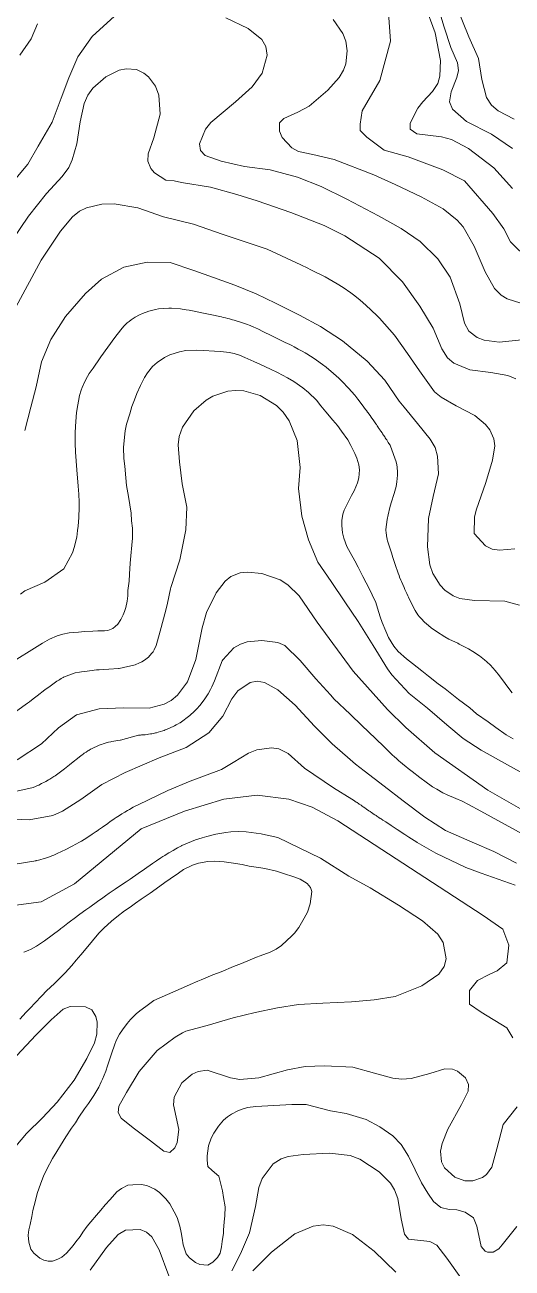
# Model space of a CAD drawing. Header units: metres. Extents: x 548946 to 557077, y 1838800 to 1845419.
# Drawn here: x 554197 to 554460, y 1839144 to 1839816 of the extents above; entities that cross this region are included whole.
import ezdxf

# ---------------------------------------------------------------- set-up
doc = ezdxf.new("R2010")
doc.units = ezdxf.units.M
doc.header["$LTSCALE"] = 28
doc.layers.add('1', color=7, linetype='Continuous', lineweight=13)
doc.layers.add('2', color=7, linetype='Continuous', lineweight=13)

msp = doc.modelspace()

# ---------------------------------------------------------------- linework, layer by layer
at = {"layer": '1'}
for points in [[(554412.73, 1839826.73), (554418.25, 1839811.53), (554421.17, 1839796.61), (554420.83, 1839788.05), (554419.69, 1839784.2), (554416.86, 1839779.78), (554411.73, 1839774.19), (554409.05, 1839770.92), (554404.88, 1839762.79), (554404.91, 1839759.47), (554408.5, 1839756.95), (554421.73, 1839755.37), (554427.25, 1839753.92), (554436.39, 1839749.01), (554450.07, 1839738.56)], [(554419.79, 1839826), (554423.19, 1839814.55), (554426.8, 1839803.7), (554430.33, 1839795.41), (554430.89, 1839791.19), (554430.08, 1839787.37), (554426.94, 1839779.74), (554426.06, 1839774.28), (554427.73, 1839770.23), (554435.21, 1839763.61), (554448.77, 1839756.84), (554460.17, 1839748.98)], [(554363.2, 1839818.71), (554368.36, 1839811.23), (554370.03, 1839807.07), (554370.84, 1839801.83), (554369.99, 1839794.74), (554368.77, 1839791.41), (554366.43, 1839787.43), (554360.29, 1839780.51), (554350.28, 1839771.96), (554344.08, 1839768.61), (554336.55, 1839765.24), (554334.27, 1839762.85), (554334.19, 1839758.39), (554335.68, 1839755.06), (554340.83, 1839749.35), (554344.47, 1839747.43), (554352.15, 1839745.72), (554363.84, 1839743.02), (554385.25, 1839734.84), (554396.66, 1839729.54), (554410.79, 1839722.84), (554422.6, 1839716.45), (554430.26, 1839710.34), (554433.5, 1839706.68), (554439.49, 1839696.23), (554445.29, 1839682.35), (554450.39, 1839673.32), (554453.94, 1839669.77), (554457.21, 1839667.81), (554464.66, 1839665.54)], [(554393.1, 1839822.42), (554394.27, 1839807.08), (554388.39, 1839785.85), (554378.98, 1839769.34), (554377.8, 1839762.26), (554377.8, 1839758.72), (554381.33, 1839755.18), (554390.74, 1839748.11), (554403.68, 1839744.57), (554422.5, 1839737.49), (554434.26, 1839731.59), (554449.55, 1839713.9), (554455.43, 1839705.64), (554458.96, 1839698.57), (554463.67, 1839693.85), (554469.55, 1839690.31), (554476.61, 1839686.77), (554490.72, 1839683.23), (554504.84, 1839682.05), (554515.42, 1839678.51), (554520.13, 1839674.98), (554522.48, 1839671.44)], [(554193.84, 1839799.45), (554200.12, 1839808.23), (554203.39, 1839816.44)], [(554189.24, 1839698.54), (554198.61, 1839712.42), (554208.35, 1839724.8), (554216.81, 1839733.87), (554220.35, 1839738.85), (554222.28, 1839742.9), (554224.75, 1839751.63), (554226.58, 1839763.5), (554228.74, 1839773.37), (554230.69, 1839777.91), (554233.28, 1839781.67), (554240.42, 1839787.82), (554247.63, 1839791.28), (554251.41, 1839792.13), (554256.93, 1839791.77), (554260.99, 1839789.83), (554263.4, 1839787.85), (554267.18, 1839782.79), (554269.05, 1839777.91), (554269.7, 1839767.68), (554266.28, 1839754.77), (554263.34, 1839746.19), (554263.11, 1839742.18), (554264.65, 1839738.29), (554266.67, 1839735.96), (554272.79, 1839731.85), (554277.39, 1839731.5), (554281.32, 1839730.65), (554296.99, 1839728.11), (554311.08, 1839724.25), (554322.15, 1839720.77), (554340.37, 1839714.37), (554358.37, 1839707.38), (554369.53, 1839701.77), (554388.09, 1839689.72), (554400.74, 1839677.01), (554410.01, 1839663.93), (554417.31, 1839651.92), (554421.87, 1839640.79), (554425.05, 1839635.97), (554428.49, 1839633.06), (554437.02, 1839629.45), (554448.43, 1839628), (554457.63, 1839626.4), (554461.9, 1839624.65)], [(554450.07, 1839738.56), (554460.13, 1839727.42)], [(554461.47, 1839532.66), (554453.06, 1839531.93), (554449.14, 1839532.58), (554445.5, 1839534.37), (554439.47, 1839541.1), (554439.57, 1839549.83), (554440.51, 1839553.56), (554445.74, 1839568.53), (554449.37, 1839580.71), (554450.5, 1839588.42), (554450.1, 1839592.14), (554447.89, 1839597), (554445.56, 1839599.89), (554439.71, 1839604.69), (554429.68, 1839610.04), (554421.56, 1839614.69), (554417.99, 1839617.63), (554409.85, 1839628.9), (554403.41, 1839638.32), (554396.34, 1839648.09), (554388.18, 1839657.32), (554387.03, 1839658.55), (554386.76, 1839658.82), (554380.91, 1839664.43), (554377.86, 1839667.1), (554374.87, 1839669.49), (554372.82, 1839671), (554368.6, 1839673.88), (554365.4, 1839675.88), (554358.83, 1839679.61), (554351.93, 1839683.17), (554348.42, 1839684.84), (554346.8, 1839685.61), (554345.74, 1839686.11), (554327.53, 1839694.59), (554303.17, 1839702.84), (554287.8, 1839708.09), (554271.52, 1839712.05), (554257.59, 1839717), (554244.83, 1839719.13), (554238.29, 1839718.89), (554229.93, 1839717), (554226.16, 1839715.16), (554222.32, 1839712.15), (554215.92, 1839704.45), (554205.53, 1839688.79), (554176.62, 1839635.5)], [(554287.85, 1839683.17), (554275.22, 1839687.39), (554262.75, 1839687.61), (554250.14, 1839684.91), (554238.03, 1839678.43), (554229.44, 1839670.66), (554218.64, 1839658.24), (554210.74, 1839645.86), (554205.71, 1839633.7), (554202.7, 1839620.27), (554199.8, 1839609.28), (554196.6, 1839596.67)], [(554463.85, 1839502.26), (554456.02, 1839504.53), (554439.53, 1839504.78), (554431.75, 1839505.95), (554428.11, 1839507.36), (554423.57, 1839510.45), (554420.97, 1839513.12), (554417.05, 1839519.42), (554415.46, 1839524.1), (554414.15, 1839533.89), (554414.71, 1839549.11), (554417.23, 1839561.08), (554420.1, 1839573.28), (554419.68, 1839582.86), (554418.26, 1839587.4), (554415.67, 1839592.06), (554408.87, 1839600.49), (554401.54, 1839609.23), (554398.84, 1839612.58), (554391.14, 1839623.81), (554381.68, 1839634.09), (554368.3, 1839645.15), (554356.31, 1839652.91), (554345.06, 1839659.06), (554332, 1839665.48), (554321.53, 1839670.5), (554310.15, 1839675.24), (554298.65, 1839679.4), (554287.85, 1839683.17)], [(554225.54, 1839612.51), (554226.2, 1839615.55), (554227.05, 1839618.52), (554227.56, 1839619.97), (554229.15, 1839623.58), (554230.43, 1839625.89), (554231.37, 1839627.4), (554233.46, 1839630.35), (554237.25, 1839635.88), (554237.67, 1839636.46), (554245.31, 1839646.97), (554248.47, 1839651.07), (554250.16, 1839653), (554251.98, 1839654.8), (554252.95, 1839655.64), (554254.01, 1839656.46), (554256.24, 1839657.93), (554258.61, 1839659.2), (554260.25, 1839659.93), (554263.61, 1839661.14), (554267.14, 1839662.04), (554268.92, 1839662.35), (554271.65, 1839662.66), (554274.44, 1839662.76), (554275.86, 1839662.74), (554280.74, 1839662.42), (554281.59, 1839662.29), (554282.88, 1839662.08), (554283.74, 1839661.93), (554285.46, 1839661.61), (554288.03, 1839661.11), (554293.15, 1839660.05), (554298.48, 1839658.96), (554301.13, 1839658.4), (554302.9, 1839658), (554303.78, 1839657.79), (554305.1, 1839657.47), (554306.36, 1839657.15), (554307.21, 1839656.92), (554308.89, 1839656.45), (554309.73, 1839656.21), (554311.4, 1839655.71), (554313.07, 1839655.18), (554314.18, 1839654.82), (554316.39, 1839654.08), (554318.33, 1839653.33), (554319.1, 1839653.01), (554320.35, 1839652.47), (554321.18, 1839652.11), (554322.82, 1839651.35), (554325.27, 1839650.18), (554330.15, 1839647.79), (554337.36, 1839644.3), (554339.75, 1839643.11), (554340.93, 1839642.51), (554342.06, 1839641.91), (554344.31, 1839640.7), (554346.54, 1839639.45), (554348.01, 1839638.6), (554349, 1839638.03), (554350.95, 1839636.87), (554353.48, 1839635.22), (554354.3, 1839634.66), (554357.43, 1839632.4), (554359.48, 1839630.82)], [(554359.48, 1839630.82), (554363.43, 1839627.5), (554366.22, 1839624.94), (554368.03, 1839623.18), (554371.52, 1839619.54), (554374.92, 1839615.67), (554376.55, 1839613.68), (554378.93, 1839610.62), (554380.75, 1839608.1), (554381.22, 1839607.45), (554381.8, 1839606.64), (554382.09, 1839606.23), (554382.53, 1839605.63), (554383.18, 1839604.71), (554383.83, 1839603.8), (554384.15, 1839603.34), (554384.79, 1839602.42), (554385.11, 1839601.96), (554385.6, 1839601.28), (554386.23, 1839600.35), (554386.55, 1839599.89), (554387.03, 1839599.2), (554387.74, 1839598.16), (554387.98, 1839597.8), (554388.31, 1839597.31), (554388.48, 1839597.07), (554388.97, 1839596.34), (554389.61, 1839595.37), (554389.94, 1839594.88), (554390.42, 1839594.15), (554391.06, 1839593.18), (554391.38, 1839592.69), (554391.7, 1839592.2), (554392.13, 1839591.55), (554392.34, 1839591.22), (554392.97, 1839590.24), (554393.39, 1839589.58), (554393.95, 1839588.71), (554394.23, 1839588.27), (554397.32, 1839579.67), (554397.58, 1839578.15), (554397.75, 1839576.85), (554397.92, 1839574.23), (554397.92, 1839572.48), (554397.65, 1839568.97), (554397.22, 1839566.38), (554396.23, 1839562.56), (554394.64, 1839557.55), (554393.89, 1839555.03), (554392.97, 1839551.14), (554392.49, 1839548.51), (554391.72, 1839543.21), (554391.75, 1839542.64), (554391.83, 1839541.6), (554391.87, 1839541.18), (554391.98, 1839540.34), (554392.12, 1839539.51), (554392.22, 1839538.95), (554392.46, 1839537.85), (554392.66, 1839537.02), (554392.8, 1839536.47), (554393.11, 1839535.38), (554393.6, 1839533.75), (554393.95, 1839532.67), (554394.66, 1839530.5)], [(554369.5, 1839504.09), (554362.09, 1839515.11), (554354.95, 1839525.53), (554349.83, 1839537.51), (554346.24, 1839550.29), (554344.58, 1839565.33), (554345.47, 1839576.69), (554343.8, 1839591.23), (554339.42, 1839601.85), (554336.13, 1839606.52), (554332.53, 1839610.14), (554323.85, 1839615.6), (554315.02, 1839618.11), (554310.45, 1839618.35), (554306.24, 1839617.89), (554298.25, 1839615.18), (554294.54, 1839612.99), (554287.99, 1839607.28), (554281.74, 1839598.38), (554280.01, 1839593.37), (554279.51, 1839588.9), (554280.11, 1839579.71), (554281.7, 1839567.77), (554284.14, 1839555.28), (554283.58, 1839543.03), (554280.32, 1839526.77), (554275.43, 1839511.88), (554275.25, 1839511.03), (554273.66, 1839503.4), (554272.78, 1839499.62), (554269.69, 1839488.27), (554268.37, 1839483.07), (554267.56, 1839480.56), (554266.52, 1839478.22), (554265.88, 1839477.13), (554265.14, 1839476.1), (554263.4, 1839474.23), (554261.32, 1839472.6), (554259.77, 1839471.64), (554258.66, 1839471.06), (554256.3, 1839469.99), (554247.51, 1839468.01), (554247.3, 1839468), (554242.02, 1839467.73), (554239.38, 1839467.57), (554236.75, 1839467.37), (554235.43, 1839467.26), (554234.13, 1839467.13), (554233.27, 1839467.04), (554231.54, 1839466.84), (554228.95, 1839466.5), (554227.22, 1839466.26), (554226.07, 1839466.08), (554223.78, 1839465.71), (554217.52, 1839463.35), (554217.36, 1839463.26), (554216.21, 1839462.59), (554215.46, 1839462.12), (554214.96, 1839461.81), (554213.96, 1839461.16), (554213.23, 1839460.66), (554211.77, 1839459.65), (554210.33, 1839458.6), (554207.48, 1839456.48), (554203.27, 1839453.31), (554201.19, 1839451.71), (554199.12, 1839450.08), (554198.09, 1839449.25), (554192.3, 1839445.27)], [(554194.36, 1839508.2), (554196.65, 1839510.03), (554207.48, 1839514.67), (554217.68, 1839521.86), (554222.29, 1839530.61), (554223.4, 1839533.9), (554223.87, 1839535.61), (554224.63, 1839539.06), (554225.16, 1839542.57), (554225.42, 1839544.93), (554225.75, 1839549.66), (554225.91, 1839555.25), (554225.9, 1839558.03), (554225.78, 1839562.21), (554225.52, 1839566.59), (554224.76, 1839575.34), (554223.94, 1839584.94), (554223.73, 1839589.74), (554223.76, 1839595.27), (554223.94, 1839598.95), (554224.62, 1839606.33), (554225.18, 1839610.46), (554225.54, 1839612.51)], [(554394.66, 1839530.5), (554395.47, 1839528.04), (554396.54, 1839524.76), (554397.09, 1839523.13), (554397.93, 1839520.7), (554398.37, 1839519.49), (554398.83, 1839518.26), (554399.15, 1839517.45), (554399.8, 1839515.82), (554400.13, 1839515.01), (554400.81, 1839513.39), (554401.5, 1839511.78), (554401.98, 1839510.71), (554402.95, 1839508.58), (554403.54, 1839507.31), (554403.9, 1839506.52), (554406.25, 1839501.67), (554407.57, 1839499.33), (554409.04, 1839497.1), (554409.85, 1839496.04), (554410.72, 1839495), (554412.62, 1839493.04), (554414.67, 1839491.23), (554416.11, 1839490.1), (554419.08, 1839487.97), (554423.5, 1839485.18), (554425.78, 1839483.92), (554429.34, 1839482.21), (554430.6, 1839481.67), (554431.38, 1839481.3), (554436.34, 1839478.69), (554438.74, 1839477.24), (554442.22, 1839474.87), (554444.95, 1839472.75), (554446.27, 1839471.62), (554448.16, 1839469.86), (554450.81, 1839467.02), (554453.15, 1839464.07), (554456.1, 1839459.99), (554457.58, 1839457.95), (554460, 1839454.85)], [(554192.45, 1839418.76), (554205.62, 1839427.42), (554214.88, 1839436.02), (554224.5, 1839442.97), (554236.87, 1839446.21), (554250, 1839446.81), (554263.78, 1839446.55), (554271.97, 1839448.78), (554275.69, 1839450.85), (554279.18, 1839453.72), (554284.6, 1839460.94), (554289.02, 1839472.99), (554292.36, 1839490.05), (554294.69, 1839498.31), (554299.98, 1839508.89), (554304.87, 1839515.29), (554307.92, 1839517.7), (554313.06, 1839519.67), (554316.85, 1839520.13), (554324.67, 1839519.46), (554334.51, 1839516.01), (554338.78, 1839513.29), (554344.82, 1839507.41), (554354.65, 1839493.02), (554374.04, 1839466.58), (554392.5, 1839445.92), (554402.41, 1839436.18), (554418.13, 1839422.5), (554446.73, 1839402.34), (554467.04, 1839390.76)], [(554469.06, 1839409.47), (554455.82, 1839416.87), (554443.27, 1839423.94), (554433.51, 1839430.19), (554424.56, 1839437.54), (554414.23, 1839446.67), (554404.34, 1839454.59), (554394.85, 1839464.61), (554392.58, 1839467.95), (554384.79, 1839480.41), (554376.73, 1839493.48), (554369.5, 1839504.09)], [(554469.22, 1839376.57), (554454.1, 1839384.91), (554443.01, 1839390.93), (554436.34, 1839394.6), (554432.93, 1839396.3), (554429.46, 1839397.84), (554424.82, 1839399.85), (554422.54, 1839400.94), (554419.17, 1839402.81), (554416.98, 1839404.17), (554412.74, 1839407.13), (554410.84, 1839408.56), (554410.12, 1839409.11), (554405.9, 1839412.33), (554403.81, 1839413.96), (554402.43, 1839415.07), (554401.74, 1839415.62), (554400.72, 1839416.47), (554399.55, 1839417.48), (554398.78, 1839418.15), (554397.24, 1839419.53), (554396.49, 1839420.23), (554394.98, 1839421.63), (554393.49, 1839423.05), (554390.52, 1839425.92), (554382.14, 1839434.03), (554378.92, 1839437.14), (554372.45, 1839443.33), (554363.67, 1839451.74), (554361.95, 1839453.59), (554361.77, 1839453.78), (554353.94, 1839462.57), (554345.47, 1839472.38), (554337.15, 1839480.44), (554333.31, 1839482.1), (554324.7, 1839483.22), (554316.75, 1839482.44), (554313.09, 1839481.23), (554309.53, 1839479.16), (554303.54, 1839472.75), (554303.31, 1839472.2), (554299.18, 1839461.38), (554297.75, 1839458.23), (554296.97, 1839456.69), (554295.7, 1839454.43), (554293.6, 1839451.17)], [(554326.11, 1839460.57), (554322.24, 1839461.22), (554318.41, 1839460.51), (554311.67, 1839456.04), (554308.48, 1839451.75), (554303.55, 1839442.32), (554296.12, 1839433.27), (554283.71, 1839425.35), (554269.26, 1839419.74), (554250.84, 1839411.91), (554238.27, 1839405.47), (554226.82, 1839397.28), (554216.97, 1839391.03), (554211.67, 1839388.69), (554198.93, 1839386.26), (554186.89, 1839386.81)], [(554462.2, 1839362.85), (554449.98, 1839369.27), (554438.4, 1839374.17), (554423.95, 1839380.54), (554412.68, 1839387.72), (554401.04, 1839396.54), (554390.71, 1839404.48), (554379.98, 1839412.75), (554375.36, 1839416.45), (554372.38, 1839418.84), (554362.73, 1839427.41), (554353.17, 1839436.93), (554342.75, 1839448.32), (554333.33, 1839456.55), (554326.11, 1839460.57)], [(554293.6, 1839451.17), (554291.25, 1839448.13), (554289.55, 1839446.21), (554288.35, 1839444.97), (554285.81, 1839442.6), (554280.58, 1839438.79), (554280.41, 1839438.69), (554279.09, 1839437.94), (554278.43, 1839437.58), (554277.42, 1839437.05), (554276.4, 1839436.54), (554275.89, 1839436.29), (554274.85, 1839435.82), (554274.33, 1839435.59), (554273.55, 1839435.26), (554272.49, 1839434.84), (554271.96, 1839434.64), (554271.16, 1839434.36), (554269.95, 1839433.96), (554268.67, 1839433.59), (554267.81, 1839433.36), (554267.23, 1839433.22), (554266.07, 1839432.96), (554265.2, 1839432.79), (554264.61, 1839432.69), (554263.43, 1839432.51), (554262.84, 1839432.43), (554261.65, 1839432.29), (554260.44, 1839432.19), (554259.64, 1839432.14), (554259.1, 1839432.11), (554258.01, 1839432.07), (554248.27, 1839429.39), (554248.07, 1839429.36), (554246.57, 1839429.12), (554245.82, 1839428.99), (554244.69, 1839428.79), (554243.57, 1839428.56), (554243.01, 1839428.44), (554241.89, 1839428.19), (554241.34, 1839428.05), (554240.51, 1839427.83), (554239.41, 1839427.52), (554238.87, 1839427.35), (554238.06, 1839427.08), (554237.26, 1839426.8), (554236.86, 1839426.65), (554236.46, 1839426.49), (554235.68, 1839426.17), (554234.9, 1839425.82), (554234.38, 1839425.58), (554233.37, 1839425.08), (554232.61, 1839424.68), (554232.11, 1839424.4), (554231.13, 1839423.82), (554230.64, 1839423.52), (554229.67, 1839422.89), (554228.72, 1839422.24), (554228.09, 1839421.78), (554227.67, 1839421.47), (554226.84, 1839420.84), (554220.94, 1839416.17), (554220.77, 1839416.03), (554218.94, 1839414.54), (554218.02, 1839413.81), (554216.62, 1839412.73), (554215.2, 1839411.67), (554214.48, 1839411.15), (554213.04, 1839410.14), (554212.3, 1839409.65), (554211.19, 1839408.93), (554210.12, 1839408.27), (554209.39, 1839407.84), (554207.93, 1839407.02), (554207.19, 1839406.62), (554205.69, 1839405.84), (554204.17, 1839405.11), (554203.14, 1839404.63), (554202.46, 1839404.33), (554201.07, 1839403.73), (554192.38, 1839401.87)], [(554441.15, 1839299.45), (554447.52, 1839302.65), (554451.77, 1839304.78), (554457.08, 1839309.04), (554458.15, 1839318.62), (554454.96, 1839327.15), (554444.34, 1839334.6), (554365.74, 1839385.73), (554351.93, 1839393.18), (554339.19, 1839397.44), (554322.19, 1839399.57), (554304.14, 1839397.44), (554282.89, 1839391.05), (554259.53, 1839381.47), (554223.41, 1839351.64), (554205.36, 1839342.06), (554190.49, 1839339.93)], [(554196.14, 1839314.76), (554198.48, 1839315.67), (554200, 1839316.38), (554202.95, 1839318.01), (554207.22, 1839320.84), (554215.44, 1839327.04), (554216.11, 1839327.54), (554217.16, 1839328.35), (554219.88, 1839330.44), (554221.24, 1839331.48), (554223.29, 1839333.03), (554226.39, 1839335.33), (554229.56, 1839337.64), (554231.68, 1839339.17), (554235.93, 1839342.22), (554238.73, 1839344.22), (554240.14, 1839345.21), (554242.26, 1839346.69), (554244.4, 1839348.13), (554245.48, 1839348.84), (554246.19, 1839349.3), (554251.29, 1839352.74), (554253.5, 1839354.29), (554257.93, 1839357.38), (554261.25, 1839359.69), (554265.61, 1839362.73), (554267.8, 1839364.23), (554270.02, 1839365.7), (554271.14, 1839366.42), (554272.23, 1839367.11), (554272.97, 1839367.56), (554274.44, 1839368.46), (554275.19, 1839368.89), (554276.68, 1839369.76), (554278.18, 1839370.6), (554279.19, 1839371.15), (554281.22, 1839372.23), (554281.45, 1839372.35), (554288.91, 1839375.4), (554292.52, 1839376.65), (554294.95, 1839377.37), (554299.87, 1839378.57), (554305.23, 1839379.49), (554307.93, 1839379.78), (554312, 1839379.95), (554316.13, 1839379.77), (554318.87, 1839379.49), (554324.33, 1839378.65), (554325.1, 1839378.51), (554333.25, 1839376.77), (554356.29, 1839365.51), (554371.72, 1839355.94), (554383.2, 1839349.52), (554398.54, 1839340.15), (554411.52, 1839331.64), (554419.84, 1839324.55), (554422.74, 1839319.99), (554424.2, 1839311.25), (554423.18, 1839307.07), (554420.25, 1839302.82), (554411.15, 1839296.66), (554396.77, 1839290.92), (554385.42, 1839289.1), (554373.11, 1839287.95), (554357.63, 1839287.16), (554344.53, 1839286.49), (554333.1, 1839284.74), (554321.04, 1839282.21), (554309.24, 1839279.36), (554295.19, 1839275.14), (554283.56, 1839272.03), (554281.75, 1839271.19), (554277.84, 1839268.86), (554268.08, 1839261.58), (554258.48, 1839250.24), (554251.55, 1839238.91), (554247.41, 1839231.64), (554247.02, 1839228.17), (554248.64, 1839225.03), (554255.14, 1839219.79), (554264.49, 1839212.93), (554271.66, 1839207.27), (554274.91, 1839206.6)], [(554299, 1839364.02), (554295.57, 1839363.74), (554290.52, 1839362.9), (554287.17, 1839361.88), (554282.38, 1839359.48), (554279.6, 1839357.49), (554275.16, 1839354.48), (554272.31, 1839352.38), (554267.54, 1839348.96), (554264.41, 1839346.74), (554259.54, 1839343.4), (554256.42, 1839341.18), (554253.46, 1839339.17), (554250.5, 1839337.16), (554246.36, 1839333.9), (554243.53, 1839331.62), (554239.37, 1839327.7), (554236.68, 1839324.97), (554233.1, 1839320.93), (554230.63, 1839317.85), (554226.91, 1839313.42), (554224.42, 1839310.52), (554221.93, 1839307.63), (554218.44, 1839303.69), (554215.58, 1839300.75), (554212.72, 1839297.82), (554208.38, 1839293.88), (554205.77, 1839291.25), (554202.01, 1839287.19), (554199.66, 1839284.68), (554197.4, 1839282.28), (554193.97, 1839278.63)], [(554274.95, 1839178.82), (554272.88, 1839181.49), (554269.41, 1839184.94), (554266.78, 1839186.71), (554262.45, 1839188.67), (554259.49, 1839189.18), (554254.91, 1839189.15), (554252.32, 1839188.86), (554248.77, 1839187.16), (554246.26, 1839185.29), (554242.79, 1839181.17), (554240.11, 1839178.25), (554237.62, 1839175.36), (554235.3, 1839172.67), (554232.23, 1839169.06), (554230.34, 1839166.7), (554227.9, 1839163.43), (554226.45, 1839161.22), (554224.25, 1839158.26), (554222.79, 1839156.23), (554220.63, 1839153.75), (554219.22, 1839152.19), (554216.56, 1839149.93), (554214.53, 1839148.86), (554211.55, 1839147.88), (554209.21, 1839147.9), (554206.91, 1839148.4), (554204.73, 1839149.47), (554201.53, 1839152.2), (554199.89, 1839154.36), (554198.72, 1839158.16), (554198.5, 1839161.88), (554198.75, 1839164.72), (554199.45, 1839167.69), (554200.38, 1839172.01), (554200.95, 1839175.25), (554202.34, 1839180.55), (554203.22, 1839184.39), (554205.22, 1839190.04), (554206.68, 1839193.75), (554208.52, 1839197.51), (554211.62, 1839203.28), (554213.82, 1839207.08), (554215.9, 1839210.3), (554218.76, 1839214.92), (554221.89, 1839219.66), (554223.91, 1839222.6), (554225.82, 1839225.62), (554228.88, 1839230.07), (554231, 1839232.93), (554233.88, 1839237.36), (554236.58, 1839241.78), (554237.94, 1839244.73), (554238.53, 1839246.11), (554240.39, 1839250.52), (554241.29, 1839253.34), (554242.69, 1839257.61), (554243.6, 1839260.42), (554245.02, 1839264.51), (554246.05, 1839267.05), (554247.82, 1839270.52), (554249.34, 1839272.84), (554251.87, 1839276.21), (554253.68, 1839278.47), (554256.73, 1839281.42), (554258.78, 1839283.15), (554261.99, 1839285.46), (554266.31, 1839288.75), (554283.98, 1839296.5), (554286.04, 1839297.38), (554290.15, 1839299.14), (554291.94, 1839299.9), (554298.2, 1839302.46), (554302.79, 1839304.18), (554309.4, 1839306.97), (554313.7, 1839308.75), (554321.84, 1839312.17), (554323.83, 1839312.77), (554329.21, 1839314.86), (554332.42, 1839316.33), (554335.38, 1839318.34), (554340.89, 1839323.54), (554342.31, 1839325.1), (554344.59, 1839328.15), (554347.6, 1839333.16), (554349.31, 1839336.35), (554350.87, 1839340.82), (554351.72, 1839347.56), (554351, 1839349.82), (554349.18, 1839351.96), (554345.38, 1839354.16), (554341.95, 1839355.56), (554336.42, 1839357.29), (554332.54, 1839358.55), (554326.3, 1839360.01), (554324.2, 1839360.34), (554317.92, 1839361.34), (554314, 1839362.12), (554308.18, 1839363.07), (554304.38, 1839363.59), (554299, 1839364.02)], [(554460.27, 1839268.56), (554457.08, 1839273.89), (554443.28, 1839282.41), (554436.9, 1839286.67), (554436.9, 1839294.13), (554441.15, 1839299.45)], [(554188.93, 1839206.57), (554197.44, 1839216.87), (554206.09, 1839225.28), (554214.03, 1839233.74), (554223.36, 1839245.7), (554230.16, 1839257.37), (554234.26, 1839265.75), (554235.53, 1839270.45), (554235.75, 1839276.94), (554235.06, 1839279.97), (554232.74, 1839283.55), (554229.37, 1839285.3), (554221.18, 1839285.4)], [(554221.18, 1839285.4), (554217.29, 1839283.99), (554210.77, 1839278.15), (554207.45, 1839274.81), (554202.59, 1839270.01), (554192.37, 1839259.03)], [(554274.91, 1839206.6), (554277.66, 1839209), (554278.92, 1839211.93), (554279.82, 1839218.91), (554276.87, 1839232.33), (554277.31, 1839236.39), (554281.41, 1839244.17), (554287, 1839248.88), (554290.22, 1839250.34), (554295.2, 1839251.05), (554307.76, 1839246.85), (554312.84, 1839245.94), (554323.14, 1839246.84), (554338.47, 1839251.23), (554348.1, 1839253.01), (554358.61, 1839253.31), (554373.93, 1839252.58), (554385.53, 1839249.44), (554395.43, 1839246.77), (554400.41, 1839246.23), (554405.43, 1839246.58), (554415.45, 1839249.31), (554423.62, 1839251.73), (554427.74, 1839251.52), (554430.32, 1839250.52), (554434.66, 1839246.9), (554436.33, 1839243.35), (554436.12, 1839239.72), (554432.54, 1839232.54), (554425.18, 1839219.19), (554422.05, 1839211.34), (554421.24, 1839207.29), (554421.79, 1839201.44), (554423.4, 1839198.22), (554428.96, 1839193.17), (554434.38, 1839191.29), (554438.67, 1839191.29), (554443.94, 1839193.12), (554446.11, 1839194.72), (554448.94, 1839198.6), (554451.72, 1839208.44), (554455.11, 1839221.63), (554462.59, 1839231.29)], [(554462.47, 1839166.49), (554454.46, 1839156.67), (554452.73, 1839154.5), (554449.71, 1839152.77), (554447.55, 1839152.77), (554446.68, 1839152.77), (554445.39, 1839153.2), (554443.23, 1839155.8), (554440.8, 1839166.67), (554439.03, 1839171.17), (554434.56, 1839174.24), (554429.99, 1839175.59), (554425.99, 1839175.72), (554421.46, 1839176.78), (554417.4, 1839180.04), (554414.34, 1839184.55), (554410.87, 1839190.15), (554407.53, 1839197.19), (554403.88, 1839204.48), (554400.04, 1839210.89), (554395.54, 1839215.52), (554388.45, 1839220.44), (554381.04, 1839224.32), (554370.29, 1839227.55), (554361.72, 1839229.03), (554348.6, 1839232.51), (554340.82, 1839232.51), (554321.47, 1839231.38), (554316.95, 1839230.79), (554314.14, 1839230.01), (554311.63, 1839228.99), (554308.26, 1839227.31), (554306.18, 1839225.77), (554304.04, 1839223.94), (554301.31, 1839220.74), (554298.82, 1839217), (554297.34, 1839214.31), (554295.92, 1839210.23), (554295.48, 1839207.37), (554295.21, 1839204.72), (554295.19, 1839202.38), (554295.47, 1839198.95), (554297.9, 1839196.83), (554301.47, 1839193.81), (554302.16, 1839190.89), (554303.37, 1839185.88), (554304.04, 1839182.3), (554304.8, 1839177.14), (554304.77, 1839172.27), (554304.38, 1839169.05), (554303.94, 1839164.51), (554303.92, 1839163.01), (554303.3, 1839158.45), (554302.87, 1839155.6), (554302.12, 1839152.15), (554300.79, 1839149.85), (554298.26, 1839147.32), (554295.44, 1839145.7), (554291.11, 1839145.97), (554288.83, 1839147.13), (554285.57, 1839149.57), (554283.82, 1839151.81), (554282.26, 1839156.6), (554281.59, 1839160.18), (554281.14, 1839163.4), (554280.41, 1839166.69), (554278.95, 1839171.4), (554277.31, 1839174.4), (554274.95, 1839178.82)], [(554432.26, 1839138.76), (554424.62, 1839149.36), (554419.16, 1839156.48), (554415.5, 1839158.47), (554403.98, 1839159.71), (554401.77, 1839162.34), (554399.91, 1839170.71), (554398.1, 1839181.65), (554396.33, 1839186.41), (554394.16, 1839189.92), (554387.99, 1839196.17), (554382.77, 1839199.59), (554377.55, 1839203), (554372.37, 1839204.9), (554361.19, 1839206.21), (554346.94, 1839205.46), (554338.85, 1839204.37), (554335.04, 1839203.08), (554330.87, 1839200.43), (554324.78, 1839192.51), (554323.05, 1839187.6), (554321.28, 1839177.3), (554318.08, 1839163.06), (554313.21, 1839151.8), (554308.42, 1839142.59)], [(554274.39, 1839139.85), (554269.15, 1839153.89), (554265.32, 1839160.93), (554262.42, 1839163.51), (554258.86, 1839164.94), (554251.1, 1839164.53), (554247.09, 1839162.27), (554240.78, 1839155.17), (554231.98, 1839142.92)]]:
    msp.add_lwpolyline(points, dxfattribs=at)
at = {"layer": '2'}
for points in [[(554429.4, 1839827.15), (554436.57, 1839809.42), (554441.72, 1839797.59), (554443.52, 1839786.4), (554446.16, 1839776.53), (554448.76, 1839772.45), (554452.31, 1839769.46), (554460.98, 1839764.96)], [(554191.78, 1839732.83), (554198.28, 1839740.61), (554203.85, 1839750.3), (554211.4, 1839763.21), (554216.32, 1839776.16), (554220.32, 1839787.17), (554225.27, 1839798.56), (554232.93, 1839809.55), (554245.08, 1839820.61)], [(554305.14, 1839819.58), (554317.3, 1839813.94), (554324.69, 1839807.99), (554326.92, 1839804.18), (554327.55, 1839799.46), (554324.81, 1839789.7), (554319.54, 1839782.3), (554315.86, 1839779.18), (554310.41, 1839774.3), (554303.78, 1839768.59), (554297.16, 1839763.05), (554294.23, 1839759.56), (554291.01, 1839751.49), (554291.53, 1839747.87), (554294.14, 1839745.22), (554302.69, 1839742.26), (554315.25, 1839739.38), (554329.13, 1839737.49), (554343.95, 1839733.56), (554356.76, 1839728.42), (554370.61, 1839721.69), (554387.7, 1839712.6), (554399.98, 1839705.84), (554410.17, 1839698.7), (554419.73, 1839689.5), (554426.38, 1839679.55), (554431.68, 1839665.04), (554434.16, 1839654.65), (554436.57, 1839650.34), (554441.03, 1839646.96), (554444.76, 1839645.54), (554452.89, 1839644.45), (554472.18, 1839646.43)], [(554254.28, 1839547.91), (554254.01, 1839552), (554253.42, 1839556.52), (554252.56, 1839560.92), (554251.62, 1839566.89), (554251.26, 1839571.06), (554250.57, 1839577.35), (554250.1, 1839581.6), (554249.92, 1839587.48), (554250.25, 1839591.26), (554250.79, 1839596.56), (554251.62, 1839600.11), (554253.35, 1839605.64), (554254.5, 1839609.6), (554255.88, 1839613.21), (554257.18, 1839616.73), (554259.13, 1839621.06), (554261.19, 1839625.31), (554262.88, 1839627.83), (554265.68, 1839631.32), (554268.06, 1839633.46), (554272.17, 1839636.06), (554275.01, 1839637.5), (554280.25, 1839639.2), (554283.64, 1839639.85), (554289.23, 1839640.09), (554293.17, 1839639.97), (554299.11, 1839639.59), (554302.5, 1839639.4), (554306.95, 1839638.86), (554309.73, 1839638.33), (554312.54, 1839637.42), (554315.58, 1839636.16), (554320.4, 1839633.98), (554323.96, 1839632.31), (554329.29, 1839629.72), (554333.13, 1839627.99), (554338.49, 1839625.21), (554341.9, 1839623.16), (554346.87, 1839619.68), (554349.95, 1839617.21), (554354.16, 1839613), (554356.64, 1839609.99), (554359.33, 1839606.83), (554363.02, 1839602.18), (554365.58, 1839599.28), (554367.78, 1839596.34), (554371.1, 1839591.66), (554372.85, 1839588.57), (554375, 1839584.32), (554376.04, 1839581.63), (554377.09, 1839578.09), (554377.37, 1839575.5), (554377.1, 1839571.17), (554376.38, 1839568.38), (554374.61, 1839564.06), (554373.11, 1839561.56), (554371.26, 1839557.99), (554370.19, 1839555.81), (554369.11, 1839553.63), (554368.41, 1839551.5), (554367.96, 1839547.99), (554367.98, 1839545.27), (554368.32, 1839541.29), (554368.92, 1839538.45)], [(554186.55, 1839469.43), (554206.08, 1839481.69), (554209.94, 1839483.98), (554214.06, 1839485.75), (554217.14, 1839486.65), (554220.53, 1839487.3), (554225.62, 1839487.77), (554228.87, 1839488.03), (554233.43, 1839488.25), (554236.04, 1839488.35), (554239.67, 1839488.47), (554241.52, 1839488.68), (554244.13, 1839489.62), (554245.51, 1839490.71), (554246.87, 1839491.98), (554248.45, 1839494.59), (554249.77, 1839497.07), (554250.41, 1839498.92), (554251.21, 1839500.97), (554251.85, 1839504.51), (554252.2, 1839507.26), (554252.35, 1839510.18), (554252.91, 1839515.29), (554253.16, 1839518.97), (554253.53, 1839524.9), (554253.93, 1839528.97), (554254.43, 1839534.64), (554254.76, 1839538.42), (554254.72, 1839543.84), (554254.28, 1839547.91)], [(554368.92, 1839538.45), (554370.53, 1839533.95), (554372.38, 1839530.79), (554374.94, 1839526.2), (554376.73, 1839522.75), (554379.25, 1839517.69), (554381.11, 1839514.34), (554383.62, 1839509.47), (554384.25, 1839507.95), (554386.22, 1839503.68), (554387.2, 1839500.7), (554388.66, 1839495.99), (554389.74, 1839492.93), (554391.67, 1839488.18), (554393.16, 1839484.79), (554396.02, 1839480.15), (554398.4, 1839477.23), (554402.77, 1839473.22), (554406.13, 1839470.69), (554411.14, 1839466.84), (554414.73, 1839463.96), (554419.87, 1839459.85), (554423.73, 1839457.09), (554429.17, 1839452.73), (554430.91, 1839451.33), (554437.03, 1839446.77), (554440.74, 1839443.62), (554446.94, 1839439.16), (554451.11, 1839436.15), (554456.78, 1839432.29), (554460.49, 1839429.98)], [(554224.21, 1839373.14), (554226.2, 1839374.27), (554227.19, 1839374.85), (554228.66, 1839375.73), (554230.12, 1839376.62), (554230.85, 1839377.08), (554232.3, 1839378.01), (554233.02, 1839378.48), (554234.09, 1839379.19), (554235.17, 1839379.92), (554235.4, 1839380.08), (554236.46, 1839380.82), (554238.57, 1839382.34), (554241.38, 1839384.36), (554242.79, 1839385.37), (554244.21, 1839386.35), (554244.93, 1839386.84), (554246.04, 1839387.58), (554246.79, 1839388.06), (554248.3, 1839389.02), (554249.06, 1839389.49), (554250.59, 1839390.41), (554252.13, 1839391.31), (554253.16, 1839391.91), (554255.24, 1839393.08), (554262.31, 1839396.51), (554263.14, 1839396.91), (554273.92, 1839402.2), (554285.94, 1839407.23), (554302.9, 1839413.55), (554309.11, 1839417.28), (554317.4, 1839422.32), (554321.92, 1839424.18), (554329.92, 1839425.28), (554333.78, 1839424.63), (554338.82, 1839422.05), (554347.78, 1839414.18), (554363.41, 1839403.57), (554373.34, 1839397.4), (554374.78, 1839396.5), (554375.12, 1839396.28), (554375.47, 1839396.05), (554375.71, 1839395.9), (554376.18, 1839395.59), (554376.41, 1839395.43), (554376.88, 1839395.12), (554377.35, 1839394.8), (554377.66, 1839394.59), (554378.28, 1839394.17), (554378.98, 1839393.69), (554379.44, 1839393.37), (554380.37, 1839392.73), (554381.3, 1839392.08), (554382.54, 1839391.22), (554383.15, 1839390.79), (554384.08, 1839390.15), (554384.55, 1839389.83), (554384.92, 1839389.58), (554385.65, 1839389.08), (554386.39, 1839388.58), (554386.88, 1839388.25), (554387.87, 1839387.59), (554388.61, 1839387.1), (554389.11, 1839386.77), (554390.1, 1839386.12), (554391.59, 1839385.14), (554394.57, 1839383.19), (554395.63, 1839382.5), (554397.73, 1839381.12), (554401.94, 1839378.35), (554404.05, 1839376.97), (554408.38, 1839374.2), (554408.59, 1839374.07), (554418.7, 1839368.26), (554434.85, 1839360.56), (554443.19, 1839357.43), (554461.56, 1839350.92)], [(554191.37, 1839362.39), (554202.52, 1839364.21), (554202.73, 1839364.25), (554203.98, 1839364.51), (554204.8, 1839364.71), (554205.35, 1839364.85), (554206.45, 1839365.16), (554207.26, 1839365.41), (554207.8, 1839365.59), (554208.88, 1839365.95), (554209.41, 1839366.15), (554210.48, 1839366.55), (554211.54, 1839366.97), (554212.24, 1839367.25), (554213.64, 1839367.85), (554214.84, 1839368.38), (554215.64, 1839368.75), (554217.22, 1839369.5), (554218.01, 1839369.88), (554219.58, 1839370.66), (554221.13, 1839371.47), (554222.16, 1839372.02), (554224.21, 1839373.14)], [(554319.83, 1839142.57), (554329.85, 1839152.74), (554342.43, 1839162.55), (554352.5, 1839166.79), (554357.8, 1839167.43), (554363.28, 1839166.71), (554373.63, 1839162.15), (554385.29, 1839153.14), (554397.01, 1839141.89)]]:
    msp.add_lwpolyline(points, dxfattribs=at)

doc.saveas('drawing.dxf')
